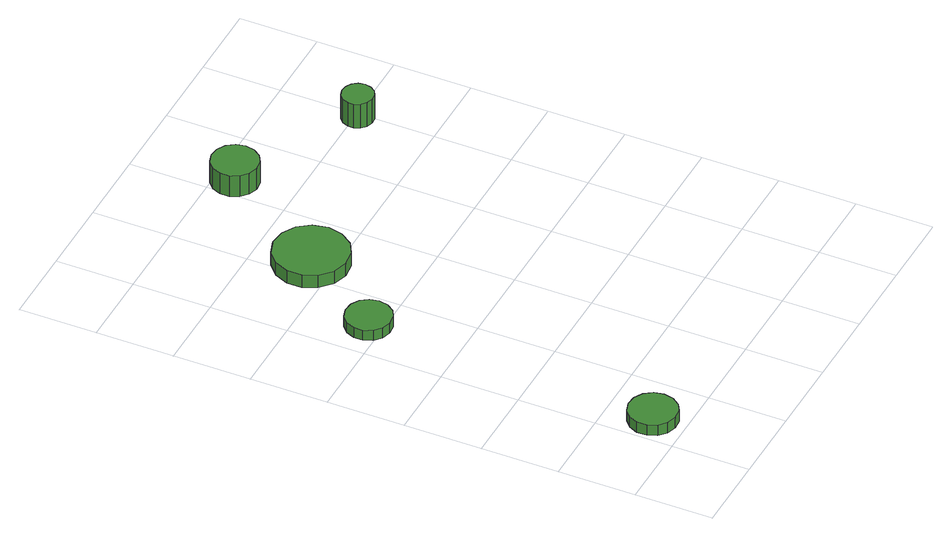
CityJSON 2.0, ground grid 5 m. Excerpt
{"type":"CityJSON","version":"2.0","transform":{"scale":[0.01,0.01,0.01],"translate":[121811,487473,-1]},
"CityObjects":{
"tree1":{"type":"SolitaryVegetationObject","attributes":{"function":"something"},"geometry":[{"type":"MultiSurface","lod":"1","boundaries":[[[0,1,2,3,4,5,6,7,8,9,10,11,12,13,14]],[[15,16,17,18,19,20,21,22,23,24,25,26,27,28,29]],[[0,29,28,1]],[[1,28,27,2]],[[2,27,26,3]],[[3,26,25,4]],[[4,25,24,5]],[[5,24,23,6]],[[6,23,22,7]],[[7,22,21,8]],[[8,21,20,9]],[[9,20,19,10]],[[10,19,18,11]],[[11,18,17,12]],[[12,17,16,13]],[[13,16,15,14]],[[14,15,29,0]]]}]},
"tree2":{"type":"SolitaryVegetationObject","attributes":{"function":"something"},"geometry":[{"type":"MultiSurface","lod":"1","boundaries":[[[30,31,32,33,34,35,36,37,38,39,40,41,42,43,44]],[[45,46,47,48,49,50,51,52,53,54,55,56,57,58,59]],[[30,59,58,31]],[[31,58,57,32]],[[32,57,56,33]],[[33,56,55,34]],[[34,55,54,35]],[[35,54,53,36]],[[36,53,52,37]],[[37,52,51,38]],[[38,51,50,39]],[[39,50,49,40]],[[40,49,48,41]],[[41,48,47,42]],[[42,47,46,43]],[[43,46,45,44]],[[44,45,59,30]]]}]},
"tree3":{"type":"SolitaryVegetationObject","attributes":{"function":"something"},"geometry":[{"type":"MultiSurface","lod":"1","boundaries":[[[60,61,62,63,64,65,66,67,68,69,70,71,72,73,74]],[[75,76,77,78,79,80,81,82,83,84,85,86,87,88,89]],[[60,89,88,61]],[[61,88,87,62]],[[62,87,86,63]],[[63,86,85,64]],[[64,85,84,65]],[[65,84,83,66]],[[66,83,82,67]],[[67,82,81,68]],[[68,81,80,69]],[[69,80,79,70]],[[70,79,78,71]],[[71,78,77,72]],[[72,77,76,73]],[[73,76,75,74]],[[74,75,89,60]]]}]},
"tree4":{"type":"SolitaryVegetationObject","attributes":{"function":"something"}},
"tree5":{"type":"SolitaryVegetationObject","attributes":{"function":"something"},"geometry":[{"type":"MultiSurface","lod":"1","boundaries":[[[90,91,92,93,94,95,96,97,98,99,100,101,102,103,104]],[[105,106,107,108,109,110,111,112,113,114,115,116,117,118,119]],[[90,119,118,91]],[[91,118,117,92]],[[92,117,116,93]],[[93,116,115,94]],[[94,115,114,95]],[[95,114,113,96]],[[96,113,112,97]],[[97,112,111,98]],[[98,111,110,99]],[[99,110,109,100]],[[100,109,108,101]],[[101,108,107,102]],[[102,107,106,103]],[[103,106,105,104]],[[104,105,119,90]]]}]},
"tree6":{"type":"SolitaryVegetationObject","attributes":{"function":"something"},"geometry":[{"type":"MultiSurface","lod":"1","boundaries":[[[120,121,122,123,124,125,126,127,128,129,130,131,132,133,134]],[[135,136,137,138,139,140,141,142,143,144,145,146,147,148,149]],[[120,149,148,121]],[[121,148,147,122]],[[122,147,146,123]],[[123,146,145,124]],[[124,145,144,125]],[[125,144,143,126]],[[126,143,142,127]],[[127,142,141,128]],[[128,141,140,129]],[[129,140,139,130]],[[130,139,138,131]],[[131,138,137,132]],[[132,137,136,133]],[[133,136,135,134]],[[134,135,149,120]]]}]}
},
"vertices":[
[336,211,148],[323,274,148],[285,326,148],[230,358,148],[166,365,148],[105,345,148],[57,302,148],[31,243,148],[31,179,148],[57,120,148],[105,77,148],[166,57,148],[230,64,148],[285,96,148],[323,148,148],[323,148,72],[285,96,72],[230,64,72],[166,57,72],[105,77,72],[57,120,72],[31,179,72],[31,243,72],[57,302,72],[105,345,72],[166,365,72],[230,358,72],[285,326,72],[323,274,72],[336,211,72],
[402,2091,147],[389,2151,147],[354,2200,147],[301,2230,147],[240,2236,147],[183,2218,147],[138,2177,147],[113,2121,147],[113,2061,147],[138,2005,147],[183,1965,147],[240,1946,147],[301,1952,147],[354,1983,147],[389,2032,147],[389,2032,72],[354,1983,72],[301,1952,72],[240,1946,72],[183,1965,72],[138,2005,72],[113,2061,72],[113,2121,72],[138,2177,72],[183,2218,72],[240,2236,72],[301,2230,72],[354,2200,72],[389,2151,72],[402,2091,72],
[871,2645,165],[850,2741,165],[793,2821,165],[707,2870,165],[609,2881,165],[516,2850,165],[442,2784,165],[402,2694,165],[402,2596,165],[442,2506,165],[516,2440,165],[609,2409,165],[707,2420,165],[793,2469,165],[850,2549,165],[850,2549,72],[793,2469,72],[707,2420,72],[609,2409,72],[516,2440,72],[442,2506,72],[402,2596,72],[402,2694,72],[442,2784,72],[516,2850,72],[609,2881,72],[707,2870,72],[793,2821,72],[850,2741,72],[871,2645,72],
[1278,3376,227],[1265,3436,227],[1229,3486,227],[1175,3517,227],[1114,3524,227],[1055,3505,227],[1009,3463,227],[984,3407,227],[984,3345,227],[1009,3289,227],[1055,3247,227],[1114,3228,227],[1175,3235,227],[1229,3266,227],[1265,3316,227],[1265,3316,71],[1229,3266,71],[1175,3235,71],[1114,3228,71],[1055,3247,71],[1009,3289,71],[984,3345,71],[984,3407,71],[1009,3463,71],[1055,3505,71],[1114,3524,71],[1175,3517,71],[1229,3486,71],[1265,3436,71],[1278,3376,71],
[2070,2981,250],[2062,3021,250],[2038,3055,250],[2002,3075,250],[1961,3080,250],[1921,3067,250],[1891,3039,250],[1874,3001,250],[1874,2960,250],[1891,2922,250],[1921,2895,250],[1961,2882,250],[2002,2886,250],[2038,2907,250],[2062,2940,250],[2062,2940,72],[2038,2907,72],[2002,2886,72],[1961,2882,72],[1921,2895,72],[1891,2922,72],[1874,2960,72],[1874,3001,72],[1891,3039,72],[1921,3067,72],[1961,3080,72],[2002,3075,72],[2038,3055,72],[2062,3021,72],[2070,2981,72]
]}
